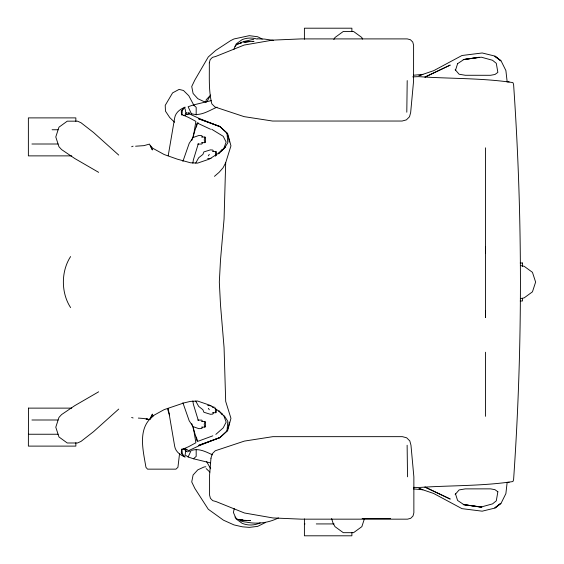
<?xml version="1.0" encoding="UTF-8"?>
<svg xmlns="http://www.w3.org/2000/svg" width="564" height="564" viewBox="0 0 564 564"><rect width="100%" height="100%" fill="white"/><g stroke="black" fill="none" stroke-linecap="round" stroke-linejoin="round"><path stroke-width="0.85" d="M196.18 114.922L196.187 107.315L193.459 104.925L188.129 106.737L191.76 114.555M485.477 416.324L485.477 352.225M485.477 253.166L485.477 147.824M406.799 112.215L407.208 80.589M183.829 115.528L188.355 113.681L189.37 113.872L199.529 118.588L220.172 126.745L198.472 118.722L219.72 126.371L227.623 133.485L230.951 145.843L225.692 162.742L224.07 218.931L220.51 259.877L219.318 282.07L220.51 304.983L224.07 347.6L225.692 401.413L230.951 418.312L227.623 430.67L219.72 437.784L198.472 445.433L220.172 437.41L199.529 445.567L189.37 450.284L188.355 450.474L183.829 448.627M206.05 102.429L206.184 99.807L210.689 95.02M219.72 437.784L227.031 430.861L227.814 421.357L224.937 416.768L218.973 411.142L219.318 411.445L214.137 407.828L209.336 405.051L197.555 401.025L190.491 401.378L184.076 402.879L164.18 409.626L152.731 415.922L149.46 419.679L146.097 418.643L148.424 419.538L143.905 418.509L138.342 418.079M181.883 115.211L182.369 109.959L185.161 107.167C180.332 108.958 175.496 112.511 174.664 117.939L168.206 155.742M216.506 155.579L216.435 152.266L215.92 151.448L212.466 151.413M215.406 407.92L215.406 411.889L215.92 412.707L216.647 409.901M507.163 482.276L505.887 493.606L500.987 503.469L494.861 507.854L500.825 503.314L495.227 507.995L482.185 511.181L461.965 508.65L433.695 493.479L418.932 488.459L422.88 489.778L413.412 488.91M179.571 453.512L177.928 467.309L175.947 469.149L147.535 469.149L145.942 467.309C143.157 450.361 136.967 427.738 153.732 415.703M228.765 425.587L229.245 422.161M193.41 136.333L195.877 121.387L188.496 117.411L181.439 114.386L181.312 110.741L184.823 107.23M192.832 163.2L193.381 159.838L198.324 143.679M185.873 450.671L185.084 454.979L188.129 456.974L193.459 458.779L210.372 462.861M182.884 161.41L189.208 143.341L193.071 137.524L198.859 135.487L201.778 135.649L202.547 136.876M234.222 508.594L233.425 512.5L236.224 519.007L242.125 523.314A23.878 23.025 -81.2 0 0 260.187 522.863M196.448 127.034L197.287 123.044L198.436 123.044M191.746 140.506L197.287 123.044L210.513 129.226M364.499 518.513L361.855 526.649L353.558 532.677L343.293 532.677L334.988 526.649L333.084 523.272L331.618 518.563M227.031 430.861L228.519 426.342M223.527 149.354L226.129 142.072L223.224 136.319L211.662 129.226M221.744 150.976L222.42 149.354L218.522 153.852M233.771 49.526L236.224 43.872L242.125 39.635A23.878 22.969 73.3 0 1 257.029 39.043M188.129 456.974L191.034 450.714M225.692 162.742L223.104 167.734L219.1 172.33L214.447 176.349M207.009 101.633L209.695 96.599M195.708 163.081L198.683 157.758L202.892 154.423L203.9 151.906L210.407 149.869L212.755 150.059L213.523 151.286M333.846 39.536L334.988 37.513L343.293 31.478L353.558 31.478L361.855 37.513L362.384 39.135M185.69 113.434L187.072 112.483M204.943 137.038L204.217 139.844L204.943 142.65L205.458 141.832L205.458 137.863L204.943 137.038L201.489 137.01M202.547 142.812L201.778 144.039L197.802 144.095M215.92 151.448L215.406 152.266L215.406 156.242M204.943 421.505L204.217 424.311L204.943 427.117L205.458 426.292L205.458 422.323L204.943 421.505L201.489 421.47M202.547 427.279L201.778 428.506L198.859 428.668L193.071 426.631L189.208 420.814L182.884 402.745M213.523 412.869L212.755 414.096L210.407 414.286L203.9 412.249L202.892 409.732L198.683 406.397L195.708 401.082M208.349 155.826L209.307 154.388M70.606 256.571C60.968 271.312 60.968 292.843 70.606 307.584M219.72 126.371L227.031 133.294L227.814 142.798L224.937 147.387L218.973 153.013L225.614 146.957M118.729 409.069L93.589 431.622L81.047 441.379L77.522 442.987L67.257 442.987L58.959 436.959L55.787 427.195L58.959 417.438L61.575 414.582L74.737 405.664L98.644 391.811M215.843 434.393L223.224 427.85L226.129 422.098L223.816 415.626M193.459 458.779L196.187 456.389L196.18 449.628M219.318 152.71L209.336 159.104L197.555 163.13L190.491 162.777L177.3 159.154L164.18 154.529L152.731 148.233L150.264 145.42L152.4 149.946L149.46 144.095L143.905 145.646L135.579 146.21M265.235 522.645L257.649 526.374L249.316 527.375L242.358 526.811L233.989 524.915L223.443 520.17L208.264 509.236L194.827 488.389L191.732 481.931L193.092 475.001L197.795 469.861L204.119 466.957L205.86 466.773M425.08 77.028L450.234 65.086L424.988 77.085M217.077 107.153C209.173 110.452 200.671 116.558 191.704 113.766M278.426 517.893C268.697 522.891 257.043 524.358 246.362 522.102A20.198 19.5 76.8 0 1 240.243 520.699L239.439 519.409L237.853 519.43A11.202 10.815 76.8 0 1 234.934 517.019M131.645 146.746L133.097 146.168M188.383 451.595L189.927 450.981M212.825 435.824L198.436 441.126L197.287 441.126L191.746 423.656M234.934 46.382A11.202 10.836 -85.2 0 1 237.853 43.999L241.554 42.737M183.92 115.712L185.478 115.183M187.029 114.661L189.37 113.872M237.853 43.999L241.744 42.765M191.704 450.382C198.951 447.999 206.17 451.933 212.621 454.901M193.459 104.925L211.218 100.639M243.944 41.482L253.729 39.276M243.874 42.596L248.985 41.623M520.353 298.638L524.153 297.87L532.451 291.835L535.624 282.078L532.451 272.32L524.153 266.286L520.353 265.517M245.22 41.87L254.026 41.376L252.439 41.341M506.676 482.523L509.13 482.248M413.412 75.245L422.88 74.377L418.932 75.696L433.695 70.676L461.965 55.505L482.185 52.974L495.227 56.16L500.825 60.841L494.861 56.301L500.987 60.686L505.887 70.549L507.163 81.879M412.749 76.852L418.855 76.641C450.051 78.826 482.044 77.917 512.887 82.598L513.578 84.276C522.708 215.927 522.708 348.221 513.578 479.872L512.887 481.55C482.044 486.231 450.051 485.322 418.855 487.507L413.624 487.331M257.353 38.817L264.488 39.078L273.484 40.375M207.665 158.54L211.056 158.484M241.554 520.17L243.14 520.149L237.853 519.43L245.22 520.509L250.437 520.417L248.851 520.438M245.22 520.509L246.806 520.487L244.607 520.283M201.489 142.685L204.943 142.65M212.466 412.742L215.92 412.707M201.489 427.145L204.943 427.117M71.72 155.875L28.376 155.875L28.376 117.89L75.851 117.89L75.851 121.281M52.114 129.755L58.05 129.755M31.936 144.003L58.05 144.003M522.363 263.007L522.483 266.398M520.205 263.007L522.483 263.007M520.205 300.993L522.483 300.993L522.483 298.448M75.851 442.719L75.851 446.11L28.376 446.11L28.468 408.124M28.376 408.124L71.72 408.124M31.936 419.997L58.05 419.997M28.376 434.245L58.05 434.245M362.144 518.612L390.633 518.612M304.405 523.928L305.025 523.928M316.277 523.928L334.085 523.928M212.466 407.06L214.193 407.081M197.802 420.06L201.778 420.117L202.547 421.343M207.665 405.615L211.056 405.678M506.676 81.625L509.13 81.9M205.86 101.858L204.119 101.661L197.795 98.679L193.092 93.469L191.732 86.496L194.827 80.046L208.264 56.978L215.737 50.386L230.606 40.643L233.989 38.958L249.316 35.666L257.649 36.745L262.204 39.029M168.206 408.414L174.664 446.216C175.496 451.651 180.332 455.204 185.161 456.995L182.369 454.203L181.883 448.944M184.696 448.711L187.029 449.494M131.645 417.438L133.097 417.987M188.383 112.553L189.927 113.167M187.608 451.898L185.986 451.207L185.309 449.522M424.988 487.07L450.234 499.069L425.08 487.127M98.644 172.344L74.737 158.491L61.575 149.573L58.959 146.718L55.787 136.96L58.959 127.196L67.257 121.168L77.522 121.168L81.047 122.776L93.589 132.533L118.729 155.086M182.997 448.74L185.189 450.086M206.184 468.599L209.871 472.082M174.593 122.261L169.743 117.559L165.463 111.129L165.224 105.355L172.598 92.884L179.091 89.401L183.49 90.494L188.806 95.76L193.931 105.383M184.823 456.925L181.312 453.414L181.439 449.769L188.496 446.744L195.877 442.768L193.41 427.822M219.079 410.959L222.42 414.815L221.744 413.193M210.703 468.769L206.628 461.669M208.349 408.329L209.307 409.767M167.593 409.189L169.482 414.892M227.031 133.294L228.265 137.066M198.324 420.483L193.381 404.317L192.832 400.955M196.448 437.135L197.287 441.126M185.084 108.725L186.035 113.893M228.765 138.568L229.245 141.994M407.13 445.236L407.532 476.813M485.477 246.757L485.477 317.391L485.477 310.983M351.887 31.591L351.887 28.2L304.405 28.2L304.405 39.219M351.887 532.409L351.887 535.8L304.405 535.8L304.405 518.901M240.243 42.751A20.198 19.536 -85.2 0 1 244.804 41.553M209.314 62.815C209.498 76.485 208.461 90.494 211.831 103.854L214.969 106.991L244.099 116.635L272.588 121.041L402.097 121.034L406.383 119.885L409.52 116.748L410.67 112.462L413.581 81.019L413.602 45.226L412.756 42.06L410.437 39.748L407.271 38.902L301.113 38.909L272.623 40.122L244.134 45.064L215.645 56.492L212.48 57.345L210.161 59.657L209.314 62.815M210.978 458.201L209.582 474.973L209.582 495.178L210.428 498.343L212.748 500.663L215.906 501.509L244.395 512.979L272.884 517.942L301.373 519.162L407.532 519.162L410.698 518.309L413.017 515.997L413.863 512.831L413.863 476.813L410.973 445.236L409.824 440.949L406.686 437.805L402.393 436.656L272.884 436.656L244.395 441.09L215.265 450.77L212.127 453.914L210.978 458.201M497.864 491.766L496.299 500.818L492.527 503.885L481.332 506.958L463.192 504.597L481.882 507.24L463.805 504.597L457.594 500.472L455.479 493.81L455.183 494.487L459.117 489.926L465.293 488.882L490.546 488.861L494.952 489.665L497.864 491.766M152.4 414.209L150.13 418.932L152.4 414.209M457.594 63.683L455.479 70.352L455.183 69.668L459.117 74.229L465.293 75.273L490.546 75.294L494.952 74.49L497.864 72.389L496.299 63.337L492.527 60.27L481.332 57.197L463.192 59.565L479.337 57.274L463.805 59.558L457.594 63.683"/></g></svg>
